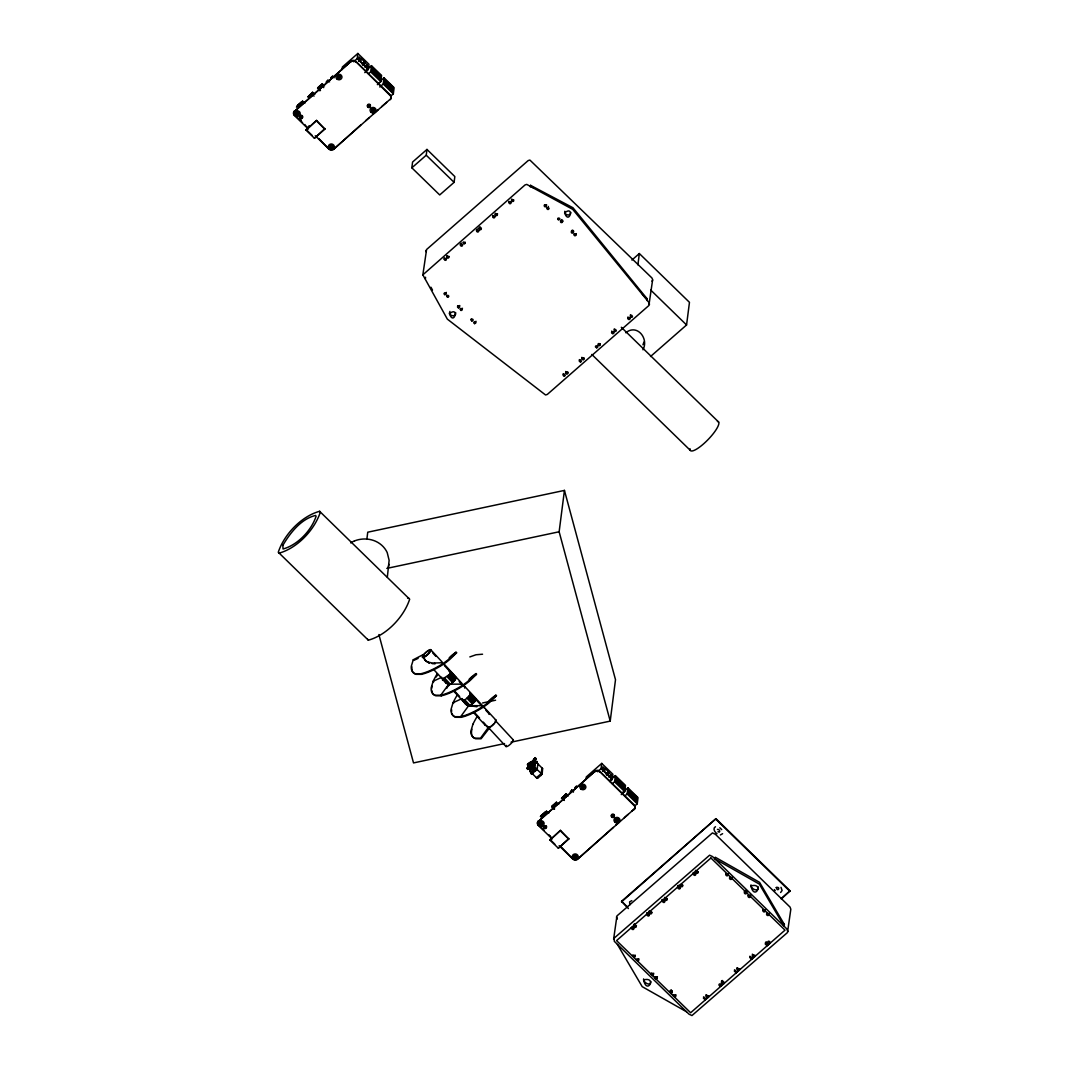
<?xml version="1.0" encoding="UTF-8"?>
<svg xmlns="http://www.w3.org/2000/svg" width="1069" height="1069" viewBox="0 0 1069 1069"><rect width="100%" height="100%" fill="white"/><g stroke="black" fill="none" stroke-linecap="round" stroke-linejoin="round"><path stroke-width="1.5" d="M387.339 577.1L389.129 560.33L387.205 552.566A23.558 21.714 7.3 0 0 375.58 541.248C368.939 538.322 361.228 538.255 354.494 540.927M642.963 349.79C649.124 338.392 636.95 323.519 625.779 332.766M446.668 688.436C447.751 684.254 457.639 681.06 455.514 677.078M462.489 699.006C462.102 703.455 472.712 694.369 469.879 692.592L476.186 699.353L474.476 701.999L469.251 706.221L463.732 700.248M476.186 699.353L475.411 698.565M422.856 274.84L447.35 319.137L545.564 394.982L547.301 394.434L648.87 305.52L652.665 279.597L651.89 277.927L529.89 160.056L528.153 160.591L426.584 249.505L422.856 274.84L525.039 184.937L526.763 184.403L572.743 209.364L649.177 302.781L649.471 304.531M425.97 250.493L426.01 251.683M449.114 256.426L448.339 257.094L446.869 255.745L446.735 256.827C447.35 259.914 450.918 256.76 447.577 256.079L446.735 256.827M459.79 305.507L458.36 307.832L457.599 305.881M544.348 205.021L545.23 205.823L546.553 204.673L546.419 205.756C545.658 208.482 542.531 205.462 545.511 204.874L546.419 205.756M547.061 207.693L547.983 208.428M557.871 218.21L558.793 218.958M560.597 220.869L561.439 221.617L562.775 220.468L562.641 221.55C561.906 224.263 558.726 221.23 561.733 220.668L561.866 219.586L560.597 220.708M564.833 211.248C563.764 215.136 570.859 216.753 570.94 212.45M574.106 233.87L574.962 234.766L576.285 233.63L576.151 234.712C575.376 237.358 572.289 234.472 575.242 233.83L576.151 234.712M563.189 373.736L564.405 376.128C561.118 375.473 564.619 372.266 565.26 375.379L564.405 376.128M614.207 328.958L615.45 331.43C612.256 330.722 615.624 327.595 616.305 330.695L615.45 331.43M627.837 317.092L629.066 319.511C625.819 318.843 629.253 315.662 629.922 318.776L629.066 319.511M464.694 688.089L464.427 686.111L462.289 684.815M308.273 128.961L294.349 115.399A3.007 2.779 7.3 0 1 294.416 111.47L351.34 61.093A3.007 2.779 7.3 0 1 355.589 61.227L390.412 95.141A3.007 2.779 7.3 0 1 390.345 99.07L333.421 149.446A3.007 2.779 7.3 0 1 329.172 149.313L315.248 135.75M294.349 115.399L294.429 114.784A3.007 2.779 7.3 0 1 294.496 110.855M300.603 120.276L301.258 120.102M308.62 96.063L311.76 93.484M306.068 130.124L316.571 120.409L324.856 129.122L314.42 138.262L306.068 130.124L316.571 120.409M312.175 92.789L307.859 97.079L312.562 92.281L314.78 94.446M312.562 92.281L311.694 94.072M319.791 90.745L317.667 87.805L322.277 83.77L324.495 85.948M318.335 87.564L321.475 84.986M314.42 138.262L324.936 128.547M322.277 83.77L321.408 85.56M326.352 82.968L326.539 81.471M327.795 81.698L327.996 80.202L329.573 81.885M330.869 79.012L331.056 77.516M332.312 77.743L332.512 76.246L334.103 77.796M329.172 149.313L318.803 138.516M342.04 69.592L342.374 67L357.848 53.45L368.992 64.3L368.324 69.498L364.756 72.625M333.421 149.446L360.694 125.033M294.416 111.47L351.34 61.093M390.265 99.684A3.007 2.779 7.3 0 0 390.345 95.756L355.589 61.227M353.612 61.775L357.18 58.648L357.848 53.45M358.663 61.067L361.108 58.581L361.803 59.249L359.411 61.347M361.803 59.249L364.636 61.574L362.191 64.06M362.832 65.129L365.237 63.031L364.596 61.962M365.237 63.031L367.322 65.062L366.974 67.761L358.623 59.623L358.97 56.924L361.055 58.955M368.404 73.814L370.689 71.81L371.477 65.65L381.58 75.471L380.791 81.645L377.357 84.651M371.731 70.38L379.976 79.387L380.23 78.384L371.731 70.38L380.083 78.518M372.119 67.294L380.364 76.3L380.617 75.298L372.119 67.294L380.484 75.431M371.865 70.247L371.651 71.984L380.003 80.122L380.23 78.384M372.266 67.16L372.039 68.897L380.404 77.035L380.617 75.298M379.789 87.03L383.223 84.023L384.025 77.85L394.114 87.685L393.325 93.858L391.04 95.863M384.653 79.494L392.911 88.5L393.165 87.511L384.653 79.494L393.018 87.645M384.8 79.373L384.586 81.11L392.938 89.248L393.165 87.511M392.617 90.718L392.51 91.587L384.265 82.58L392.764 90.598L392.55 92.335L384.185 84.197L384.412 82.46L392.764 90.598M411.846 167.82L412.581 162.034L426.972 149.433L454.833 176.572L454.098 182.345L439.706 194.946L411.846 167.82L426.237 155.219L426.972 149.433M366.908 538.829L367.749 532.202L564.445 490.404L615.503 679.724L610.212 721.107L511.049 742.18M425.368 278.862L425.569 277.245M444.183 259.059L445.025 258.31C448.325 258.992 444.811 262.159 444.183 259.059L444.316 257.976L445.72 259.326L446.521 258.711M444.851 294.683C447.898 294.216 444.704 290.995 443.942 293.801L444.851 294.683L446.294 292.372M446.642 296.434C447.363 293.721 450.557 296.741 447.55 297.316L446.789 295.351M447.55 297.316L447.684 296.233M461.34 243.077L461.193 244.16C464.467 244.841 460.993 248.008 460.351 244.908L460.485 243.826L461.888 245.175L462.703 244.427M460.164 309.596C460.926 306.897 464.093 309.89 461.06 310.464L460.298 308.513M461.06 310.464L462.476 308.273M477.496 228.926L477.362 230.009C480.636 230.69 477.162 233.857 476.507 230.757L476.654 229.675L478.057 231.024L478.885 230.356M480.048 226.695L479.914 227.777C483.201 228.432 479.7 231.639 479.059 228.512L479.206 227.443L480.609 228.793L481.411 228.178M470.975 320.125C471.763 317.44 474.89 320.406 471.87 320.994L471.108 319.043M471.87 320.994L472.017 319.925M474.583 323.626C477.656 323.212 474.382 319.898 473.674 322.758L474.583 323.626L475.986 321.275M492.675 216.606L493.531 215.858C496.791 216.606 493.29 219.679 492.675 216.606L492.809 215.524L494.225 216.873L495.027 216.259M495.228 214.361L496.083 213.626C499.357 214.308 495.869 217.461 495.228 214.361L495.361 213.292L496.778 214.642L497.566 213.853M508.844 202.442L509.686 201.707C512.986 202.388 509.472 205.555 508.844 202.442L508.978 201.373L510.381 202.722L511.182 201.947M530.344 186.955L530.545 185.338L572.957 207.747L647.173 298.892L646.959 300.523M548.223 207.506L549.119 208.388C548.437 211.248 545.096 207.907 548.223 207.506L548.357 206.437M572.543 231.198L572.69 230.116C569.697 230.623 572.877 233.804 573.585 230.998L573.452 232.08C572.73 234.792 569.496 231.759 572.543 231.198L573.452 232.08M566.958 373.896L567.813 373.148C567.104 370.088 563.791 373.134 566.958 373.896L565.742 371.491M567.813 373.148L567.946 372.065M580.574 361.977L581.416 361.228C580.761 358.142 577.313 361.269 580.574 361.977L579.358 359.585M610.212 721.107L559.14 531.774L564.445 490.404M534.487 762.731L534.567 766.126L530.237 769.8L530.157 766.406M537.867 763.867L537.146 769.546L531.507 774.09L529.85 771.137L530.398 766.874M530.237 769.8L530.625 766.767M583.126 359.732L583.968 358.997C583.367 355.87 579.772 359.09 583.126 359.732L581.91 357.34M583.968 358.997L584.115 357.915M530.839 773.408C531.707 769.76 534.166 773.528 532.656 771.364M531.507 774.09L531.654 772.954L536.464 768.865L542.023 774.303L541.368 774.811M533.324 772.045L532.335 773.395L531.654 772.713M534.059 770.669C535.101 767.475 536.291 771.684 534.059 770.669L532.415 772.059M534.754 764.602L535.155 761.569L536.518 762.745L537.346 762.05L536.665 761.369L535.903 762.598M529.85 771.137L534.66 767.061L535.395 761.369M534.821 770.027L535.796 768.183L534.66 767.061M536.518 762.504L536.665 761.369M536.464 768.865L536.317 770.001L535.649 769.333M537.346 762.05L537.199 763.186L542.611 768.611L542.183 773.956L540.994 774.557M531.654 772.954L537.079 778.379L537.44 777.657M541.943 767.943L541.208 773.622L536.397 777.711M541.489 774.023L541.208 774.49M596.743 347.826L597.584 347.078C596.89 344.018 593.562 347.064 596.743 347.826L596.876 346.744M597.584 347.078L597.731 345.995M552.179 838.911L538.241 825.348A3.007 2.779 7.3 0 1 538.322 821.42L595.246 771.043A3.007 2.779 7.3 0 1 599.495 771.19L634.318 805.091A3.007 2.779 7.3 0 1 634.251 809.019L577.313 859.409A3.007 2.779 7.3 0 1 573.078 859.262L559.14 845.699M599.295 345.581L600.137 344.846C599.509 341.733 595.981 344.913 599.295 345.581L599.428 344.512M538.241 825.348L538.322 824.734A3.007 2.779 7.3 0 1 538.402 820.805M600.137 344.846L600.284 343.764M553.983 809.206L551.858 806.267L556.455 802.231L558.686 804.396M552.192 806.146L555.613 803.821M552.526 806.013L555.666 803.434M612.898 333.675L613.753 332.927C613.152 329.853 609.611 332.913 612.898 333.675L611.682 331.109M613.753 332.927L613.887 331.844M549.974 840.074L560.477 830.359L568.761 839.071L558.325 848.211L549.974 840.074L560.477 830.359M556.455 802.231L551.751 807.028M562.241 797.514L565.381 794.935M558.325 848.211L568.828 838.497M568.401 795.897L566.169 793.719L562.134 798.289L564.365 800.454M629.922 318.776L630.055 317.693M570.245 792.917L571.888 790.151L573.478 791.701M637.899 264.845L639.342 253.54L689.465 302.34L686.565 324.963L650.527 356.512M631.619 317.279L632.474 316.544C631.873 313.471 628.331 316.531 631.619 317.279L630.403 314.887M571.701 791.648L571.888 790.151L573.465 791.835M574.761 788.962L576.405 786.196L576.218 787.693M573.078 859.262L561.546 847.343M585.946 779.542L586.28 776.949L601.74 763.4L612.884 774.25L612.23 779.461L609.838 781.533M577.313 859.409L613.232 827.406M538.322 821.42L595.246 771.043M634.171 809.634A3.007 2.779 7.3 0 0 634.238 805.705L599.495 771.19M597.504 771.724L601.085 768.598L601.74 763.4M602.555 771.016L605.001 768.531L605.709 769.199L603.304 771.31M605.709 769.199L608.542 771.537L606.096 774.023M606.738 775.078L609.13 772.981L608.488 771.912M609.13 772.981L611.227 775.012L610.88 777.711L602.528 769.573L602.863 766.874L604.96 768.905M612.296 783.764L614.595 781.76L615.383 775.6L625.485 785.434L624.697 791.594L621.263 794.601M615.771 780.196L615.544 781.933L623.908 790.071L624.122 788.334L615.624 780.33L624.122 788.334M616.172 777.123L615.944 778.847L624.296 786.984L624.523 785.261L616.025 777.243L624.523 785.261M624.844 795.977L627.129 793.973L627.917 787.8L638.019 797.634L637.231 803.808L634.933 805.812M628.305 792.41L628.091 794.147L636.443 802.284L636.67 800.547L628.305 792.41L636.416 801.536L628.051 793.398M628.706 789.323L628.478 791.06L636.843 799.198L637.057 797.461L628.559 789.456L636.803 798.449L628.452 790.312M613.606 939.25L616.933 915.933L712.448 832.925L715.402 834.301L790.071 907.113L790.819 909.238L787.479 932.542L691.964 1015.55L689.011 1014.174L614.341 941.361L614.087 938.208L709.602 855.2L712.542 856.576L786.637 928.72L787.96 931.513M628.398 908.57L621.583 901.287L715.963 818.68L790.044 890.811L781.279 899.016M634.598 923.776L634.452 924.952C638.621 926.182 634.745 929.522 633.636 925.66L633.783 924.485L635.708 926.342L636.456 925.58M632.754 955.071L632.607 956.247C633.262 953.428 636.924 956.969 633.837 957.45L635.24 955.151M651.275 973.111L651.128 974.287C651.783 971.467 655.444 975.008 652.357 975.476L653.734 973.244M654.976 976.719L654.829 977.881C655.471 975.062 659.159 978.629 656.059 979.084L657.422 976.692M678.374 886.482L678.534 885.319M673.497 994.745L673.35 995.92C673.991 993.101 677.693 996.655 674.592 997.123L675.942 994.731M621.517 901.875L715.963 818.68M705.433 998.767L705.286 999.929L703.375 998.058L704.244 997.417M708.68 995.92L708.533 997.083C707.451 993.275 703.562 996.535 707.718 997.805L707.878 996.629L705.954 994.718M720.894 985.23L720.733 986.406C716.698 985.23 720.426 981.73 721.548 985.698M736.341 971.694L736.194 972.87L734.296 970.999L735.151 970.358M739.601 968.848L739.454 970.024C738.332 966.242 734.537 969.436 738.639 970.732L738.786 969.57L736.929 967.766M751.801 958.171L751.654 959.334L749.757 957.463L750.612 956.822M752.616 957.45L752.469 958.626L749.89 956.221M755.061 955.325L754.901 956.488C753.792 952.733 750.01 955.86 754.099 957.209L754.246 956.033L752.335 954.163M767.261 944.635L767.114 945.811L765.204 943.94L766.072 943.299M769.707 942.497L769.546 943.673C765.511 942.497 769.239 938.996 770.361 942.965M784.392 924.551L784.165 926.315L759.351 884.103L715.014 858.982L715.241 857.218L759.578 882.339L784.392 924.551L782 922.226M431.769 688.276L432.13 686.258M471.91 729.218L471.549 731.236A23.064 10.917 -44.7 0 0 475.625 738.759L481.077 738.786L490.11 727.174A5.773 1.483 -42.8 0 0 494.372 723.472L495.762 721.562A5.519 1.416 -42.8 0 0 495.308 720.038M529.863 763.627C529.543 765.698 532.135 763.079 532.362 762.25C531.814 760.126 523.676 766.353 529.342 764.642L526.843 768.651L530.972 764.175C532.683 764.856 537.654 759.765 532.883 761.636L535.382 757.614L530.692 762.838M388.06 568.28L388.969 564.338M762.932 909.719L764.121 910.815L765.404 909.732M535.021 769.413L535.729 770.001M537.36 777.764L538.495 777.257M541.783 774.183L541.168 774.798M297.289 105.657L302.621 101.181L302.42 101.862M643.952 342.067L642.95 344.779M423.845 655.738L423.297 655.137L422.709 656.045A5.519 1.416 -42.8 0 0 423.177 657.569L424.901 656.767A5.773 1.483 -42.8 0 0 429.163 653.065L430.553 651.155A5.519 1.416 -42.8 0 0 430.099 649.631L428.375 650.433A5.773 1.483 -42.8 0 0 424.099 654.134L413.275 659.747L411.324 666.201A23.064 10.917 -44.7 0 0 415.387 673.724L420.839 673.751A24.119 6.721 -29.1 0 0 449.942 658.183L456.196 652.05L452.321 654.923A24.119 5.385 -56.3 0 0 449.194 657.849M472.952 724.194L471.001 730.635A23.064 10.917 -44.7 0 0 475.064 738.158L480.516 738.185L488.586 727.107L489.148 727.695L488.373 727.976A5.519 1.416 -42.8 0 1 487.838 727.976M444.423 680.565C436.246 680.205 456.49 673.149 449.221 671.385M449.942 311.413C447.443 315.956 456.851 317.881 455.635 312.536M652.598 280.185L651.983 281.174M541.008 816.756L546.446 812.026L541.475 816.302M530.999 764.803L531.012 765.992L533.551 763.854M537.587 777.978L538.268 777.029M296.647 106.446C299.788 105.978 307.899 96.945 297.57 106.352M540.54 816.395L541.061 816.649M546.326 811.825L546.526 811.13L540.433 816.475M529.93 763.867L530.665 762.745M531.159 764.91L533.137 763.707M494.747 722.671L495.254 721.882A4.811 1.243 -42.8 0 0 495.562 720.773L513.334 739.962M532.055 764.028L531.854 764.522M541.408 774.637L540.927 775.119M531.36 762.772L530.745 762.651M531.026 763.814L531.801 763.012M534.406 761.395L536.264 758.469L534.487 759.712M461.127 684.16L448.806 684.147L440.735 695.224L435.283 695.211A23.064 10.917 -44.7 0 1 431.208 687.674L433.172 681.234A24.119 5.385 -56.3 0 1 437.194 673.831M481.625 705.7L468.703 705.62L460.619 716.711L455.167 716.684A23.064 10.917 -44.7 0 1 451.105 709.161L453.056 702.707A24.119 5.385 -56.3 0 1 457.091 695.304M722.617 833.686L720.399 834.942M535.556 762.037L527.632 769.453L530.13 765.431L528.099 765.832L528.607 764.616M537.827 777.631L537.146 777.818M302.033 102.383L302.353 101.355M545.925 812.346L546.633 811.304L548.731 813.335M531.199 762.972L531.948 761.85L530.959 762.264M530.678 762.531L529.863 764.014L530.732 763.413M541.168 815.567L545.564 811.692M297.57 105.337L301.672 101.742M326.526 81.605L327.996 80.202M331.043 77.649L332.512 76.246M358.703 60.679L361.108 58.581M359.451 60.973L361.856 58.862M362.244 63.686L364.636 61.574M362.885 64.741L365.291 62.643M364.93 67.16L367.322 65.062M365.758 70.661L371.477 65.65M307.738 127.077L309.182 125.821M380.591 80.856L384.025 77.85M365.638 120.703L369.339 117.456M373.041 114.209L377.985 109.893M381.7 106.646L386.644 102.317M460.351 244.908L461.193 244.16M476.507 230.757L477.362 230.009M479.059 228.512L479.914 227.777M513.735 199.863L513 200.491L511.53 199.141M457.465 306.963C458.093 304.13 461.474 307.364 458.36 307.832M631.899 260.061L639.342 253.54M566.169 793.719L561.466 798.53L565.327 795.323M570.418 791.554L571.875 790.285M574.935 787.599L576.391 786.33M603.357 770.923L605.749 768.825M606.136 773.635L608.542 771.537M606.791 774.691L609.183 772.593M608.822 777.11L611.227 775.012M609.651 780.611L615.383 775.6M622.198 792.81L627.917 787.8M614.902 820.792L615.597 820.177L614.902 819.495M615.704 825.241L619.419 822.008M624.363 817.678L628.064 814.431M631.779 811.184L634.251 809.019M649.511 914.369L648.656 914.89M651.956 912.231L651.168 912.806L649.244 910.948L649.097 912.124C650.112 916.106 654.175 912.552 649.912 911.416M680.418 887.31L679.563 887.831M682.864 885.172L682.049 885.72M695.879 873.774L695.024 874.295M698.324 871.636L697.536 872.21L695.612 870.353L695.465 871.529C696.48 875.511 700.542 871.957 696.28 870.821M726.973 873.627C723.967 874.081 727.481 877.649 728.203 874.83L728.363 873.654L727.107 874.736L725.945 873.72M636.309 959.855C636.95 957.036 640.638 960.59 637.538 961.058L638.915 958.813M730.675 877.235C727.601 877.716 731.249 881.257 731.918 878.437M732.065 877.261L730.822 878.344L729.646 877.328M744.425 891.559L745.641 890.49L745.494 891.666C742.487 892.107 746.015 895.688 746.723 892.869M746.884 891.693L745.627 892.775L744.465 891.746M749.195 895.274C746.122 895.742 749.77 899.296 750.438 896.477L750.585 895.301L749.302 896.383L748.166 895.354M669.795 991.137L671.025 990.081M669.648 992.313C670.303 989.506 673.964 993.048 670.878 993.515L672.254 991.27M764.014 909.706C761.008 910.147 764.535 913.728 765.257 910.908M781.359 898.428L790.044 890.811M767.716 913.314C764.656 913.781 768.29 917.322 768.958 914.516L769.105 913.34L767.823 914.423L766.687 913.394M722.083 980.527L721.455 981.262L723.325 983.092L723.178 984.268C719.063 983.146 722.925 979.565 723.994 983.56L724.141 982.384L722.297 980.58M766.019 942.07L765.404 942.831L767.93 945.103L768.076 943.927L766.219 942.123M529.823 769.065L534.153 765.391M530.986 772.272L535.796 768.183M541.649 769.439L542.611 768.611M537.079 778.379L541.155 775.346M297.155 106.7L296.447 107.141M715.468 826.711C712.368 828.288 714.854 832.444 717.018 833.753M780.624 892.495L782.107 890.517L780.998 887.337M449.715 684.267L450.543 683.813M469.598 705.754L470.44 705.286M531.293 762.237L532.028 762.878M418.126 658.37L413.823 660.348L413.275 659.747M441.751 677.278L433.172 681.234L433.72 681.835M461.648 698.752L453.056 702.707L453.617 703.308M317.573 88.58L318.268 88.139M469.839 656.914L475.986 654.762L482.547 654.215M443.501 678.534L444.183 678.294M386.831 568.401L559.14 531.774M482.573 702.974L495.575 700.208M504.541 743.57L413.516 762.919L378.894 634.558M441.844 662.74L432.544 663.101L426.691 661.724M717.433 829.41C719.838 828.622 720.853 833.526 717.94 831.749M631.819 900.632L629.601 901.889L629.841 904.868M469.638 679.937A24.119 5.385 -56.3 0 1 472.765 677.011L476.654 674.125L470.387 680.258A24.119 6.721 -29.1 0 1 441.283 695.825L435.831 695.799A23.064 10.917 -44.7 0 1 431.716 690.12M491.152 699.821A24.119 5.385 -56.3 0 1 492.662 698.485L496.537 695.612L490.283 701.745A24.119 6.721 -29.1 0 1 461.18 717.312L455.728 717.286A23.064 10.917 -44.7 0 1 451.853 713.237M532.295 773.061L531.574 772.272M470.4 705.887L476.881 706.703L476.32 706.115M432.117 663.622L435.11 663.782L434.548 663.181M319.591 511.289C301.391 516.3 284.154 534.353 278.274 552.245L368.351 640.184C386.55 635.186 403.788 617.12 409.668 599.228L319.591 511.289L320.312 512.225C314.433 530.117 297.195 548.17 278.996 553.181M407.596 598.012L408.946 598.306M448.806 684.147L445.92 682.703M468.703 705.62L465.803 704.19M488.586 727.107L485.085 725.076L473.3 712.288M489.148 727.695L488.386 727.495A4.811 1.243 -42.8 0 0 488.814 727.468L490.324 726.773A5.024 1.296 -42.8 0 0 494.038 723.539M442.954 663.461L444.838 665.546M482.747 706.422L484.511 708.025M423.297 655.137L424.861 659.987L429.471 663.261L428.923 662.66M463.238 699.794L464.641 702.948L468.489 706.008M464.414 242.93L465.256 242.182M306.322 126.302L305.467 125.607M686.539 1011.768L642.202 986.66L617.401 944.448M482.68 706.021L483.482 706.609M550.027 836.145L549.159 835.303M443.555 679.162L446.468 683.305L449.368 684.748L443.835 678.775M483.348 722.123L487.638 727.174L487.076 726.573M719.811 827.753L721.722 829.624M664.116 901.367L664.958 900.686M633.195 928.426L634.037 927.745M443.688 663.649L462.236 683.732M650.767 290.1L686.565 324.963M530.545 185.338L532.923 187.663M642.416 294.269L647.173 298.892M561.733 220.668L562.641 221.55M357.18 58.648L368.324 69.498M370.689 71.81L380.791 81.645M383.223 84.023L393.325 93.858M621.303 327.261L718.649 422.055M426.237 155.219L454.098 182.345M323.747 87.631L321.435 85.373L318.241 88.326L320.473 90.504M591.798 354.44L690.333 450.383M311.72 93.872L314.032 96.13M302.741 101.355L304.825 103.386M316.504 120.984L324.856 129.122M294.429 114.784L302.554 122.694M306.148 129.549L312.108 135.362M715.883 819.268L789.964 891.399M615.904 778.112L624.269 786.249M615.517 781.198L623.868 789.336M601.085 768.598L612.23 779.461M614.595 781.76L624.697 791.594M627.129 793.973L637.231 803.808M693.18 872.491C697.95 873.373 694.81 877.93 693.019 873.667M680.819 884.357C684.975 885.586 681.153 888.887 680.004 885.065M665.359 897.88C669.608 899.082 665.533 902.57 664.544 898.588L664.704 897.425L666.628 899.283L667.363 898.508M734.497 969.89L737.009 972.162M552.419 806.788L554.651 808.952M560.397 830.934L568.761 839.071M621.583 901.287L627.57 907.113M538.322 824.734L544.134 830.386M548.771 834.902L551.096 837.161M550.041 839.499L554.811 844.149M632.006 927.077C636.215 928.28 632.26 931.687 631.191 927.798M706.101 999.221L703.536 996.896M671.225 990.121L672.214 991.083M530.972 764.175L531.761 764.976M534.874 769.68L535.542 770.361M533.979 770.241L534.781 771.003M532.469 771.724L533.137 772.406M444.798 678.254L450.316 684.213M464.681 699.727L470.213 705.7M430.901 649.899L442.205 662.099M463.224 684.801L482.132 705.219M483.121 706.275L496.11 720.306M449.996 671.105L456.289 677.866M432.571 652.758L435.885 656.339M444.717 665.88L450.249 671.853A4.811 1.243 -42.8 0 0 449.555 671.613M459.176 681.487L461.434 683.933M476.801 700.529L481.331 705.42M485.861 710.31L489.255 713.972M455.982 678.601L450.45 672.642M475.865 700.088L470.347 694.115M449.862 673.537L455.394 679.51M469.759 695.024L475.291 700.983M454.579 680.512L449.06 674.552M474.476 701.999L468.944 696.026M453.603 681.568L448.071 675.595M473.5 703.041L467.968 697.068M446.989 676.597L452.508 682.57M466.872 698.084L472.404 704.057M455.127 691.616L459.657 696.507M475.024 713.09L479.553 717.98M488.119 727.227L505.891 746.416M443.06 679.042L448.592 685.015M462.957 700.529L467.741 705.7M423.979 658.491L425.956 661.243M464.32 702.052L462.182 699.741M434.402 670.29L446.468 683.305M453.309 690.708L466.859 705.326M441.283 695.825L440.735 695.224A24.119 6.721 -29.1 0 0 469.839 679.657L476.093 673.523L472.217 676.41A24.119 5.385 -56.3 0 0 469.091 679.336M461.18 717.299L460.619 716.711A24.119 6.721 -29.1 0 0 489.722 701.144L495.989 695.01L492.101 697.883A24.119 5.385 -56.3 0 0 487.277 702.64M774.37 889.595L775.239 890.597M464.641 702.948L465.75 704.204M367.629 639.262L368.351 640.184M305.266 125.354L304.879 124.512M484.604 724.301L485.085 725.023M444.824 681.341L445.305 682.062M617.201 919.086L616.452 916.975M430.954 287.214L432.491 290.06M758.001 886.575C760.006 892.695 750.184 889.381 751.013 884.905M650.927 981.489C651.021 986.821 642.99 982.692 643.618 978.91M717.446 421.453A20.057 4.917 -45.8 0 1 707.264 440.401A20.057 4.917 -45.8 0 1 690.093 448.82M350.659 542.878A26.444 24.387 7.3 0 1 354.494 540.927M351.26 61.708A3.007 2.779 7.3 0 1 355.509 61.855M297.663 111.724A1.35 1.243 7.3 0 1 298.385 113.675A1.35 1.243 7.3 0 1 296.18 113.595A1.35 1.243 7.3 0 1 296.968 111.697M294.496 113.889A3.007 2.779 7.3 0 1 296.567 110.214M339.728 75.324A1.35 1.243 7.3 0 1 340.049 77.209A1.35 1.243 7.3 0 1 337.978 77.142A1.35 1.243 7.3 0 1 338.379 75.271M336.267 75.218A3.007 2.779 7.3 0 1 338.298 73.667M373.856 108.544A1.35 1.243 7.3 0 1 374.177 110.441A1.35 1.243 7.3 0 1 372.106 110.374A1.35 1.243 7.3 0 1 372.506 108.504M375.246 111.644A3.007 2.779 7.3 0 1 374.618 112.058M334.316 146.961A3.007 2.779 7.3 0 1 333.996 147.629M333.515 148.177A3.007 2.779 7.3 0 1 332.887 148.604M329.88 148.497A3.007 2.779 7.3 0 1 329.265 148.043M302.433 116A1.51 1.39 7.3 0 1 301.364 118.018A1.51 1.39 7.3 0 1 299.654 116.361A1.51 1.39 7.3 0 1 301.899 115.465M370.422 105.951A1.51 1.39 7.3 0 1 367.896 106.486A1.51 1.39 7.3 0 1 368.618 104.187M369.393 104.214A1.51 1.39 7.3 0 1 370.435 105.23M474.97 699.073A4.811 1.243 -42.8 0 1 475.638 699.754M463.398 700.021A4.811 1.243 -42.8 0 1 462.703 699.781M470.119 693.781A4.811 1.243 -42.8 0 1 469.839 694.422M469.906 693.1A4.811 1.243 -42.8 0 1 470.133 693.327M443.034 678.534A4.811 1.243 -42.8 0 1 442.807 678.307M489.027 713.745A4.811 1.243 -42.8 0 1 489.228 714.426M462.155 699.179A4.811 1.243 -42.8 0 1 461.955 698.498M411.872 666.802A23.064 10.917 -44.7 0 0 415.948 674.325L421.4 674.352A24.119 6.721 -29.1 0 0 450.503 658.785L456.757 652.651L452.882 655.524A24.119 5.385 -56.3 0 0 451.359 656.86M436.259 676.971A24.119 5.385 -56.3 0 1 437.755 674.432M472.952 724.194A24.119 5.385 -56.3 0 1 476.974 716.791M454.258 680.592A5.024 1.296 -42.8 0 1 453.403 681.501M451.599 711.607A23.064 10.917 -44.7 0 1 451.652 709.763M512.626 739.735A4.811 1.243 -42.8 0 1 513.026 741.071L511.81 742.728A5.024 1.296 -42.8 0 1 508.096 745.962L506.586 746.656A4.811 1.243 -42.8 0 1 506.185 745.32M595.166 771.658A3.007 2.779 7.3 0 1 599.415 771.805M577.1 859.022A3.007 2.779 7.3 0 1 575.656 859.516M574.481 859.409A3.007 2.779 7.3 0 1 573.144 858.648M542.491 823.237A1.35 1.243 7.3 0 1 540.393 823.865A1.35 1.243 7.3 0 1 540.433 821.82A1.35 1.243 7.3 0 1 542.504 822.582M538.215 823.13A3.007 2.779 7.3 0 1 538.215 822.408M538.616 821.393A3.007 2.779 7.3 0 1 540.46 820.164M584.235 786.69A1.35 1.243 7.3 0 1 582.084 787.292A1.35 1.243 7.3 0 1 582.271 785.221M583.3 785.127A1.35 1.243 7.3 0 1 584.235 786.049M580.173 785.167A3.007 2.779 7.3 0 1 582.204 783.617M619.151 821.593A3.007 2.779 7.3 0 1 618.523 822.008M546.339 825.949A1.51 1.39 7.3 0 1 545.003 827.981A1.51 1.39 7.3 0 1 543.733 825.856M449.448 313.698C453.897 326.513 459.67 305.574 449.448 313.698M465.135 243.318L464.253 243.986L462.904 242.663L463.746 241.928L465.135 243.291M513.628 200.865L512.238 199.475L511.396 200.21L512.799 201.56L513.601 200.945M557.724 219.212L558.606 220.054L559.929 218.918L559.034 218.036L557.751 219.158M564.619 212.865C569.082 225.679 574.855 204.74 564.619 212.865M646.798 913.086L646.651 914.262C648.348 918.659 651.676 913.835 646.798 913.086M662.259 899.563L662.112 900.726C663.822 905.096 667.096 900.352 662.259 899.563M677.719 886.027L677.572 887.203C679.256 891.586 682.597 886.776 677.719 886.027M643.578 979.939C647.039 995.399 657.181 976.264 643.578 979.939M750.959 885.934C754.42 901.381 764.576 882.246 750.959 885.934M776.281 887.484C777.457 893.043 781.225 886.254 776.281 887.484M282.844 545.35L283.044 548.998C297.61 545.003 311.413 530.531 316.117 516.22L315.542 515.472C301.151 518.799 290.127 532.95 282.844 545.35M527.939 764.161L528.634 763.573L527.939 764.161M527.471 767.783L528.166 767.195L527.471 767.783M528.26 768.571L528.968 767.983L528.313 768.491M534.059 758.963L534.754 758.375L534.059 758.963M533.591 762.585L534.3 761.997L533.591 762.585M534.847 759.765L535.542 759.164L534.847 759.765M534.393 763.373L535.088 762.785L534.393 763.373M423.725 654.936L423.217 655.725A4.811 1.243 -42.8 0 0 423.618 657.061L425.128 656.366A5.024 1.296 -42.8 0 0 428.843 653.132L430.059 651.475A4.811 1.243 -42.8 0 0 429.658 650.139L428.148 650.834A5.024 1.296 -42.8 0 0 424.433 654.068L423.725 654.936M710.925 857.993L616.559 940.613L690.641 1012.757L785.007 930.137L710.925 857.993M295.351 115.666A3.007 2.779 7.3 0 0 300.189 113.995A3.007 2.779 7.3 0 0 296.113 110.935A3.007 2.779 7.3 0 0 295.351 115.666M296.247 114.383A1.35 1.243 7.3 0 0 298.518 113.902A1.35 1.243 7.3 0 0 296.888 112.312A1.35 1.243 7.3 0 0 296.247 114.383M337.978 77.85A1.35 1.243 7.3 0 0 340.249 77.356A1.35 1.243 7.3 0 0 338.619 75.779A1.35 1.243 7.3 0 0 337.978 77.85M337.082 79.133A3.007 2.779 7.3 0 0 341.92 77.462A3.007 2.779 7.3 0 0 337.844 74.389A3.007 2.779 7.3 0 0 337.082 79.133M371.21 112.365A3.007 2.779 7.3 0 0 376.047 110.695A3.007 2.779 7.3 0 0 371.972 107.622A3.007 2.779 7.3 0 0 371.21 112.365M372.106 111.069A1.35 1.243 7.3 0 0 374.377 110.588A1.35 1.243 7.3 0 0 372.747 109.011A1.35 1.243 7.3 0 0 372.106 111.069M330.374 147.616A1.35 1.243 7.3 0 0 332.646 147.134A1.35 1.243 7.3 0 0 331.016 145.544A1.35 1.243 7.3 0 0 330.374 147.616M329.479 148.898A3.007 2.779 7.3 0 0 334.316 147.228A3.007 2.779 7.3 0 0 330.241 144.155A3.007 2.779 7.3 0 0 329.479 148.898M330.455 147.001A1.35 1.243 7.3 0 0 332.726 146.52A1.35 1.243 7.3 0 0 331.096 144.93A1.35 1.243 7.3 0 0 330.455 147.001M299.961 118.205A1.51 1.39 7.3 0 0 302.487 117.67A1.51 1.39 7.3 0 0 300.683 115.906A1.51 1.39 7.3 0 0 299.961 118.205M367.816 107.1A1.51 1.39 7.3 0 0 370.342 106.566A1.51 1.39 7.3 0 0 368.538 104.802A1.51 1.39 7.3 0 0 367.816 107.1M539.244 825.615A3.007 2.779 7.3 0 0 544.081 823.945A3.007 2.779 7.3 0 0 540.005 820.885A3.007 2.779 7.3 0 0 539.244 825.615M540.139 824.333A1.35 1.243 7.3 0 0 542.411 823.852A1.35 1.243 7.3 0 0 540.78 822.261A1.35 1.243 7.3 0 0 540.139 824.333M581.883 787.8A1.35 1.243 7.3 0 0 584.155 787.305A1.35 1.243 7.3 0 0 582.525 785.728A1.35 1.243 7.3 0 0 581.883 787.8M580.988 789.082A3.007 2.779 7.3 0 0 585.825 787.412A3.007 2.779 7.3 0 0 581.75 784.339A3.007 2.779 7.3 0 0 580.988 789.082M615.116 822.315A3.007 2.779 7.3 0 0 619.953 820.645A3.007 2.779 7.3 0 0 615.878 817.571A3.007 2.779 7.3 0 0 615.116 822.315M616.011 821.032A1.35 1.243 7.3 0 0 618.283 820.538A1.35 1.243 7.3 0 0 616.653 818.961A1.35 1.243 7.3 0 0 616.011 821.032M574.267 857.565A1.35 1.243 7.3 0 0 576.538 857.084A1.35 1.243 7.3 0 0 574.908 855.494A1.35 1.243 7.3 0 0 574.267 857.565M573.372 858.848A3.007 2.779 7.3 0 0 578.209 857.178A3.007 2.779 7.3 0 0 574.133 854.118A3.007 2.779 7.3 0 0 573.372 858.848M616.091 820.404A1.35 1.243 7.3 0 0 618.363 819.923A1.35 1.243 7.3 0 0 616.733 818.346A1.35 1.243 7.3 0 0 616.091 820.404M574.347 856.95A1.35 1.243 7.3 0 0 576.619 856.469A1.35 1.243 7.3 0 0 574.988 854.879A1.35 1.243 7.3 0 0 574.347 856.95M543.867 828.154A1.51 1.39 7.3 0 0 546.393 827.62A1.51 1.39 7.3 0 0 544.575 825.856A1.51 1.39 7.3 0 0 543.867 828.154M611.722 817.05A1.51 1.39 7.3 0 0 614.247 816.516A1.51 1.39 7.3 0 0 612.43 814.752A1.51 1.39 7.3 0 0 611.722 817.05M611.802 816.435A1.51 1.39 7.3 0 0 614.328 815.901A1.51 1.39 7.3 0 0 612.51 814.137A1.51 1.39 7.3 0 0 611.802 816.435"/></g></svg>
